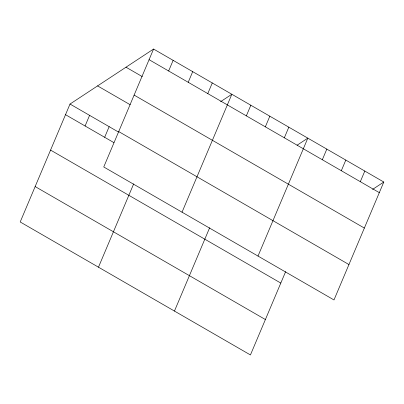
<?xml version="1.0" encoding="UTF-8"?>
<svg xmlns="http://www.w3.org/2000/svg" width="404" height="404" viewBox="0 0 404 404"><rect width="100%" height="100%" fill="white"/><g stroke="black" fill="none" stroke-linecap="round" stroke-linejoin="round"><path stroke-width="0.61" d="M153.565 49.051L103.752 166.973L333.987 299.95L383.8 182.027L153.565 49.051L70.013 104.05L20.2 221.973L250.435 354.949L285.628 271.645M85.093 125.987L89.582 115.357M104.661 137.289L109.151 126.659M168.64 70.988L173.134 60.353M98.48 267.185L133.668 183.881M188.213 82.29L192.703 71.654M207.782 93.592L212.272 82.961M182.032 212.186L231.846 94.263L220.609 101.657M246.349 115.867L250.839 105.232M174.457 311.065L209.646 227.76M265.342 126.836L269.832 116.206M284.335 137.804L288.83 127.174M258.01 256.065L307.823 138.143L297.102 145.203M322.326 159.747L326.816 149.116M341.319 170.715L345.809 160.085M360.312 181.689L364.807 171.054M372.569 189.42L383.8 182.027M149.071 59.681L379.311 192.657M125.992 67.2L142.299 76.619M134.118 95.086L364.352 228.063M97.586 85.9L130.199 104.742M118.705 131.568L348.945 264.544M70.013 104.05L118.392 131.997M65.519 114.686L113.903 142.627M50.566 150.091L280.8 283.068M35.158 186.567L265.393 319.544"/></g></svg>
